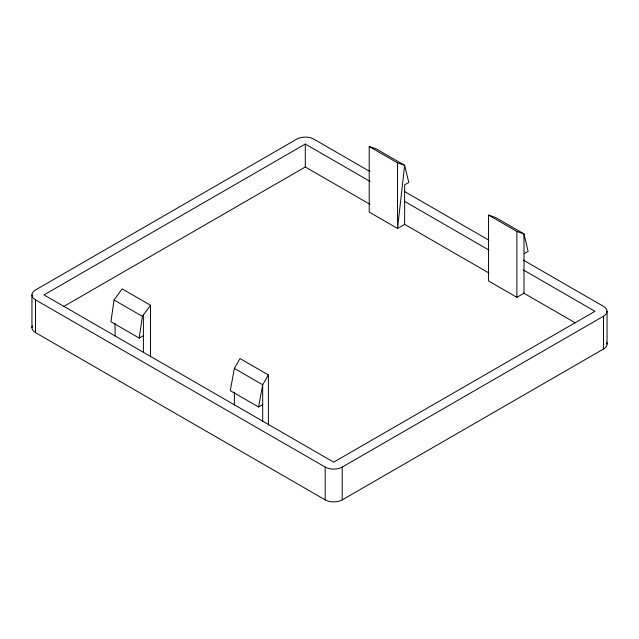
<?xml version="1.0" encoding="UTF-8"?>
<svg xmlns="http://www.w3.org/2000/svg" width="639" height="639" viewBox="0 0 639 639"><rect width="100%" height="100%" fill="white"/><g stroke="black" fill="none" stroke-linecap="round" stroke-linejoin="round"><path stroke-width="0.96" d="M524.02 253.755L523.996 293.229L516.895 297.327L488.547 280.96L488.547 215.079L495.648 217.54L523.956 233.882L528.134 251.383L524.02 253.755L523.956 233.882L516.895 231.446L488.547 215.079M234.385 405.054L234.401 392.218M114.054 300.003L110.946 321.744L139.222 338.071L143.408 335.731L143.4 314.979L150.492 305.242L122.145 288.876L114.054 300.003L142.385 316.361L139.222 338.071M268.38 425.103L268.38 374.925L240.032 358.559L234.353 368.399L230.288 390.653L258.579 406.979L262.693 404.607M258.579 406.979L262.693 384.766L268.38 374.925M142.385 316.361L143.4 314.979M369.965 181.38L305.298 144.047L44.003 294.906L333.702 462.157L594.997 311.305L523.437 269.985M63.836 306.408L305.298 167.003L369.965 204.336M369.861 171.484L313.821 139.126A12.053 6.957 0 0 0 296.776 139.126L35.48 289.986A12.053 6.957 0 0 0 35.48 299.819L325.179 467.077A12.053 6.957 0 0 0 342.224 467.077L603.52 316.217A12.053 6.957 0 0 0 603.52 306.385L523.333 260.089M32.357 325.898A12.053 6.957 0 0 0 35.48 332.615L325.179 499.874A12.053 6.957 0 0 0 342.224 499.874L603.52 349.014A12.053 6.957 0 0 0 606.643 342.296M369.206 146.499L376.307 148.959L404.639 165.317L408.8 182.482L404.639 184.839L404.647 224.361L397.546 228.458L369.206 212.092L369.206 146.499L397.546 162.865L404.639 165.317L397.546 228.458L397.546 162.865M404.351 191.388L488.851 240.176M404.455 201.293L488.947 250.073M404.455 224.249L488.947 273.029M523.437 292.942L575.172 322.807M234.353 368.399L262.693 384.766L262.693 421.397M607.05 311.305L607.05 344.094M603.52 316.217L603.52 349.014M516.895 231.446L516.895 297.327M342.224 467.077L342.224 499.874M325.179 467.077L325.179 499.874M305.298 144.047L305.298 167.003M150.492 305.242L150.492 356.81M143.408 335.731L143.408 352.337M115.06 323.278L115.06 335.97M35.48 299.819L35.48 332.615M31.95 294.906L31.95 327.695"/></g></svg>
